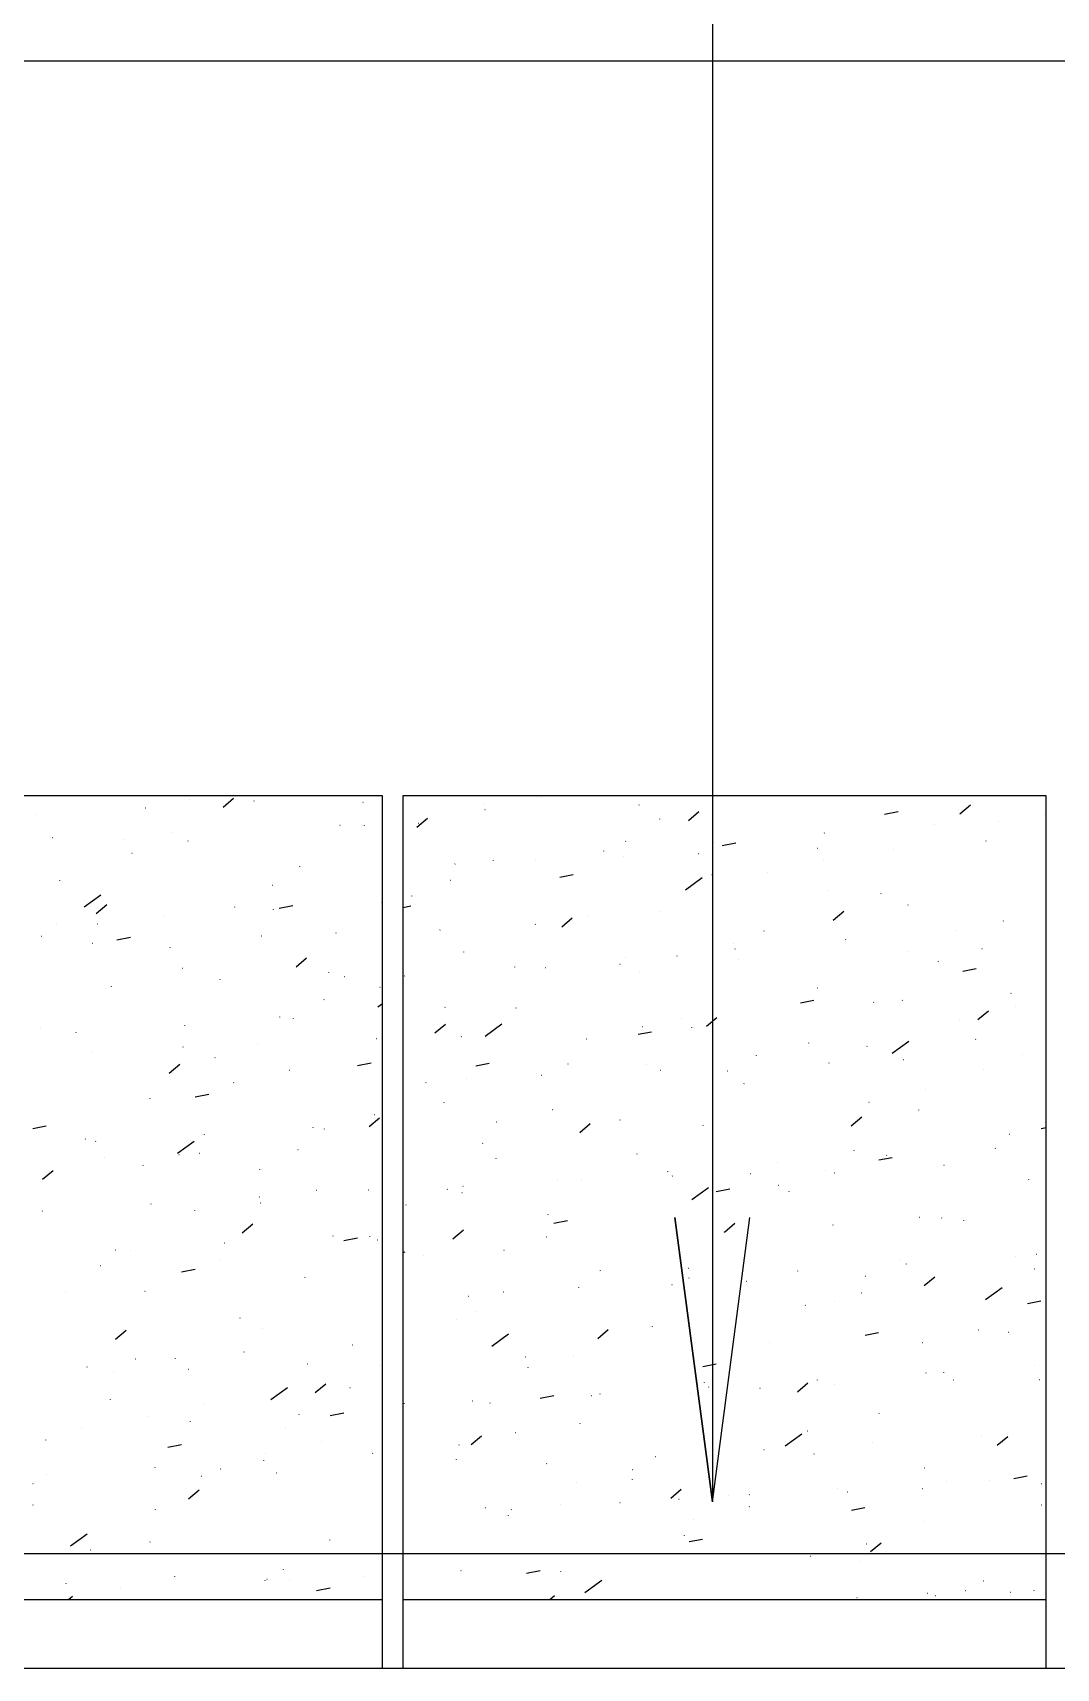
# Model space of a CAD drawing. Extents: x 0 to 119, y 0 to 84.
# Drawn here: x 72.659 to 73.55, y 73.572 to 74.997 of the extents above; entities that cross this region are included whole.
import ezdxf

# ---------------------------------------------------------------- set-up
doc = ezdxf.new("R2010")
doc.units = 0
doc.header["$MEASUREMENT"] = 0
for name, color, linetype in [('10', 252, 'CONTINUOUS'), ('32', 250, 'CONTINUOUS'), ('4', 5, 'CONTINUOUS'), ('9', 8, 'CONTINUOUS')]:
    doc.layers.add(name, color=color, linetype=linetype)

msp = doc.modelspace()

# ---------------------------------------------------------------- linework, layer by layer
at = {"layer": '10', "color": 252, "linetype": 'Continuous'}
msp.add_lwpolyline([(67.091788, 73.572318), (77.651971, 73.572318), (77.651971, 74.972319), (67.091788, 74.972319), (67.091788, 73.572318)], dxfattribs=at)
at = {"layer": '32', "color": 250, "linetype": 'Continuous'}
msp.add_lwpolyline([(73.250336, 75.815486), (73.250336, 73.717314), (73.217704, 73.965176), (73.250336, 73.717314), (73.282967, 73.965176)], dxfattribs=at)
at = {"layer": '4', "color": 5, "linetype": 'Continuous'}
msp.add_line((67.371788, 73.672318), (77.371971, 73.672318), dxfattribs=at)
at = {"layer": '9', "color": 8, "linetype": 'Continuous'}
for p, q in [((72.756504, 74.321877), (72.756626, 74.322036)), ((72.795131, 74.329372), (72.795157, 74.32957)), ((72.824251, 74.322564), (72.833444, 74.330278)), ((72.851125, 74.328001), (72.851247, 74.32816)), ((72.946008, 74.326889), (72.946203, 74.326932)), ((73.050997, 74.325593), (73.051023, 74.325791)), ((73.101096, 74.331258), (73.101291, 74.331301)), ((73.186471, 74.324246), (73.186593, 74.324405)), ((73.465702, 74.316756), (73.474895, 74.32447)), ((72.661883, 74.315754), (72.662005, 74.315912)), ((72.993085, 74.305141), (73.002277, 74.312854)), ((72.994514, 74.30846), (72.994636, 74.308619)), ((73.052281, 74.320436), (73.052477, 74.320479)), ((73.204564, 74.312052), (73.20459, 74.312251)), ((73.229394, 74.310949), (73.238586, 74.318662)), ((73.400124, 74.31655), (73.411903, 74.31884)), ((73.443512, 74.307662), (73.443634, 74.307821)), ((73.46461, 74.320643), (73.464636, 74.320841)), ((73.499241, 74.309803), (73.499436, 74.309847)), ((73.539643, 74.315754), (73.539765, 74.315912)), ((72.675541, 74.296002), (72.67574, 74.296011)), ((72.738688, 74.293976), (72.738714, 74.294174)), ((72.779042, 74.300521), (72.779242, 74.30053)), ((72.793706, 74.293124), (72.793901, 74.293168)), ((72.925902, 74.306934), (72.926102, 74.306942)), ((72.947439, 74.306274), (72.947465, 74.306472)), ((72.98077, 74.304582), (72.98077, 74.304582)), ((72.98077, 74.304582), (72.98077, 74.304582)), ((72.98077, 74.304582), (72.98077, 74.304582)), ((72.98077, 74.294807), (72.98077, 74.294807)), ((73.174715, 74.292718), (73.17491, 74.292761)), ((73.347686, 74.299968), (73.347808, 74.300126)), ((73.488363, 74.293167), (73.488562, 74.293176)), ((72.744891, 74.282302), (72.745086, 74.282346)), ((72.98077, 74.290548), (72.98077, 74.290548)), ((72.98077, 74.290548), (72.98077, 74.290548)), ((72.98077, 74.290548), (72.98077, 74.290548)), ((73.155729, 74.284182), (73.155851, 74.28434)), ((73.173063, 74.279401), (73.173263, 74.27941)), ((73.238001, 74.282236), (73.238201, 74.282245)), ((73.251555, 74.291876), (73.251677, 74.292035)), ((73.258769, 74.289074), (73.270549, 74.291363)), ((73.341502, 74.286755), (73.341702, 74.286764)), ((73.408167, 74.285248), (73.408193, 74.285446)), ((72.890996, 74.270878), (72.891022, 74.271077)), ((72.98077, 74.271005), (72.98077, 74.271005)), ((72.98077, 74.271005), (72.98077, 74.271005)), ((73.026203, 74.272989), (73.026403, 74.272998)), ((73.059598, 74.27609), (73.05972, 74.276249)), ((73.096356, 74.276795), (73.096382, 74.276993)), ((73.298124, 74.265217), (73.29832, 74.26526)), ((73.346939, 74.276039), (73.347134, 74.276082)), ((72.682245, 74.258581), (72.682271, 74.258779)), ((72.867324, 74.254585), (72.867519, 74.254628)), ((73.022412, 74.258953), (73.022608, 74.258997)), ((73.117415, 74.261597), (73.129195, 74.263887)), ((73.226905, 74.250545), (73.241434, 74.261172)), ((73.249922, 74.263254), (73.249948, 74.263453)), ((73.351724, 74.249852), (73.35175, 74.25005)), ((72.703403, 74.235648), (72.717931, 74.246275)), ((72.713941, 74.230003), (72.723133, 74.237716)), ((72.873214, 74.234541), (72.884994, 74.236831)), ((72.962811, 74.239176), (72.962933, 74.239334)), ((72.98077, 74.249721), (72.98077, 74.249721)), ((72.98077, 74.235036), (72.98784, 74.23641)), ((72.988618, 74.245106), (72.988644, 74.245305)), ((73.397003, 74.24705), (73.397125, 74.247209)), ((73.420558, 74.237499), (73.420753, 74.237543)), ((72.773569, 74.226928), (72.773691, 74.227087)), ((72.834553, 74.235483), (72.834579, 74.235681)), ((72.86819, 74.233052), (72.868312, 74.233211)), ((73.119083, 74.218387), (73.128276, 74.226101)), ((73.141714, 74.227997), (73.14174, 74.228195)), ((73.205046, 74.231264), (73.205168, 74.231423)), ((73.355392, 74.224195), (73.364585, 74.231908)), ((73.503562, 74.223185), (73.503588, 74.223383)), ((72.666207, 74.209998), (72.666402, 74.210041)), ((72.678948, 74.220804), (72.67907, 74.220963)), ((72.715022, 74.22082), (72.715217, 74.220863)), ((72.73186, 74.207065), (72.743639, 74.209355)), ((72.857584, 74.210302), (72.857784, 74.21031)), ((72.922522, 74.213137), (72.922722, 74.213146)), ((73.013089, 74.215478), (73.01321, 74.215637)), ((73.096031, 74.220414), (73.096226, 74.220457)), ((73.295281, 74.214457), (73.295307, 74.214655)), ((73.462087, 74.21468), (73.462209, 74.214839)), ((72.710724, 74.20389), (72.710924, 74.203898)), ((72.77811, 74.200087), (72.778136, 74.200286)), ((72.98077, 74.194861), (72.98077, 74.194861)), ((72.98077, 74.194861), (72.98077, 74.194861)), ((73.033976, 74.196308), (73.034003, 74.196507)), ((73.268255, 74.203735), (73.268451, 74.203778)), ((73.27013, 74.198894), (73.270252, 74.199053)), ((73.366261, 74.206986), (73.366382, 74.207144)), ((73.420045, 74.196535), (73.420244, 74.196544)), ((73.484983, 74.199371), (73.485182, 74.199379)), ((72.788641, 74.182281), (72.788836, 74.182324)), ((72.887808, 74.183415), (72.897, 74.191129)), ((72.916302, 74.178563), (72.916424, 74.178722)), ((72.98077, 74.185493), (72.98077, 74.185493)), ((72.98077, 74.185493), (72.98077, 74.185493)), ((72.98077, 74.185493), (72.98077, 74.185493)), ((73.078173, 74.183108), (73.078294, 74.183267)), ((73.104745, 74.182769), (73.104945, 74.182778)), ((73.169683, 74.185604), (73.169883, 74.185613)), ((73.174303, 74.1912), (73.174425, 74.191358)), ((73.187073, 74.179199), (73.187099, 74.179397)), ((73.219441, 74.192913), (73.219636, 74.192956)), ((73.273184, 74.190123), (73.273384, 74.190132)), ((73.447119, 74.18779), (73.447145, 74.187988)), ((73.468265, 74.179589), (73.480045, 74.181878)), ((72.721667, 74.164692), (72.721693, 74.16489)), ((72.72706, 74.166316), (72.727182, 74.166475)), ((72.821681, 74.17244), (72.821803, 74.172598)), ((72.930144, 74.174907), (72.93017, 74.175106)), ((72.960865, 74.165601), (72.96106, 74.165645)), ((72.98077, 74.177356), (72.98077, 74.177356)), ((72.98077, 74.177356), (72.98077, 74.177356)), ((72.98077, 74.177356), (72.98077, 74.177356)), ((72.98077, 74.173359), (72.98077, 74.173359)), ((72.98077, 74.173359), (72.98077, 74.173359)), ((72.982346, 74.175414), (72.982468, 74.175573)), ((73.341874, 74.165195), (73.342069, 74.165238)), ((72.91205, 74.154779), (72.912245, 74.154823)), ((72.958974, 74.148566), (72.96301, 74.151518)), ((73.326911, 74.152112), (73.338691, 74.154402)), ((73.390676, 74.152394), (73.390702, 74.152592)), ((73.415578, 74.154068), (73.415699, 74.154227)), ((73.510199, 74.160192), (73.510321, 74.160351)), ((72.873701, 74.139512), (72.873727, 74.13971)), ((72.88556, 74.138499), (72.885681, 74.138658)), ((72.98077, 74.140001), (72.98077, 74.140001)), ((72.98077, 74.140001), (72.98077, 74.140001)), ((73.017347, 74.14811), (73.017543, 74.148153)), ((73.079335, 74.14751), (73.079361, 74.147709)), ((73.22362, 74.138282), (73.223742, 74.138441)), ((73.245082, 74.131634), (73.254274, 74.139347)), ((73.465284, 74.137694), (73.465479, 74.137737)), ((73.48139, 74.137441), (73.490583, 74.145155)), ((73.514098, 74.148516), (73.514294, 74.148559)), ((72.665224, 74.129296), (72.66525, 74.129494)), ((72.696317, 74.126252), (72.696439, 74.12641)), ((72.790938, 74.132375), (72.79106, 74.132534)), ((73.008773, 74.125826), (73.017965, 74.133539)), ((73.031663, 74.122496), (73.031785, 74.122655)), ((73.052567, 74.123022), (73.067095, 74.133649)), ((73.185557, 74.124636), (73.197336, 74.126925)), ((73.189572, 74.131431), (73.189767, 74.131474)), ((73.232432, 74.130401), (73.232458, 74.130599)), ((72.709957, 74.109976), (72.710152, 74.11002)), ((72.789266, 74.11367), (72.789466, 74.113678)), ((72.854204, 74.116505), (72.854404, 74.116514)), ((72.957706, 74.121024), (72.957906, 74.121033)), ((73.140757, 74.120609), (73.140952, 74.120652)), ((73.334233, 74.116998), (73.334259, 74.117197)), ((73.384835, 74.114004), (73.384957, 74.114163)), ((73.406824, 74.108126), (73.421352, 74.118752)), ((73.479456, 74.120128), (73.479578, 74.120286)), ((72.777497, 74.090854), (72.78669, 74.098567)), ((72.817258, 74.104116), (72.817284, 74.104315)), ((72.882181, 74.093297), (72.882377, 74.093341)), ((72.941356, 74.09758), (72.953135, 74.09987)), ((72.98077, 74.102328), (72.98077, 74.102328)), ((73.044203, 74.097159), (73.055982, 74.099449)), ((73.124694, 74.098712), (73.12472, 74.098911)), ((73.192878, 74.098218), (73.193, 74.098377)), ((73.204866, 74.093491), (73.205066, 74.0935)), ((73.288704, 74.105913), (73.288826, 74.106071)), ((73.351727, 74.099903), (73.351926, 74.099912)), ((73.416665, 74.102739), (73.416864, 74.102747)), ((73.486541, 74.093901), (73.486567, 74.094099)), ((73.520166, 74.107258), (73.520366, 74.107266)), ((72.833367, 74.082475), (72.833562, 74.082519)), ((72.98077, 74.08514), (72.98077, 74.08514)), ((72.98077, 74.08514), (72.98077, 74.08514)), ((72.98077, 74.08514), (72.98077, 74.08514)), ((72.98077, 74.084829), (72.98077, 74.084829)), ((72.98077, 74.083707), (72.98077, 74.083707)), ((72.98077, 74.083707), (72.98077, 74.083707)), ((72.98077, 74.083707), (72.98077, 74.083707)), ((73.000921, 74.082432), (73.001043, 74.082591)), ((73.036427, 74.086137), (73.036627, 74.086146)), ((73.096747, 74.090127), (73.096869, 74.090285)), ((73.101365, 74.088972), (73.101565, 74.088981)), ((73.26319, 74.092891), (73.263386, 74.092934)), ((73.27779, 74.081603), (73.277816, 74.081801)), ((72.760815, 74.068721), (72.760841, 74.068919)), ((72.800002, 74.070103), (72.811781, 74.072393)), ((72.98077, 74.070505), (72.98077, 74.070505)), ((73.016682, 74.064942), (73.016708, 74.06514)), ((73.3866, 74.06539), (73.386795, 74.065433)), ((73.435415, 74.076212), (73.43561, 74.076255)), ((72.951364, 74.044266), (72.960556, 74.05198)), ((72.9558, 74.054758), (72.955995, 74.054801)), ((72.98077, 74.05617), (72.98077, 74.05617)), ((72.98077, 74.05617), (72.98077, 74.05617)), ((73.110888, 74.059126), (73.111083, 74.05917)), ((73.37108, 74.04488), (73.380273, 74.052593)), ((73.430098, 74.058505), (73.430125, 74.058703)), ((72.658647, 74.042627), (72.670427, 74.044917)), ((72.808003, 74.037426), (72.808125, 74.037585)), ((72.902624, 74.04355), (72.902746, 74.043708)), ((72.912654, 74.042054), (72.91268, 74.042252)), ((73.062073, 74.048304), (73.062269, 74.048348)), ((73.134771, 74.039072), (73.143964, 74.046786)), ((73.170052, 74.049914), (73.170078, 74.050113)), ((73.242195, 74.0453), (73.242317, 74.045459)), ((73.509033, 74.037672), (73.509229, 74.037716)), ((73.536407, 74.042627), (73.54077, 74.043475)), ((72.704372, 74.033325), (72.704399, 74.033524)), ((72.713382, 74.031302), (72.713504, 74.031461)), ((72.784635, 74.021043), (72.799163, 74.03167)), ((72.889388, 74.024392), (72.889588, 74.024401)), ((72.98077, 74.03028), (72.98077, 74.03028)), ((72.98077, 74.03028), (72.98077, 74.03028)), ((72.98077, 74.03028), (72.98077, 74.03028)), ((73.050238, 74.029514), (73.05036, 74.029673)), ((73.373656, 74.02311), (73.373682, 74.023308)), ((73.496521, 74.025178), (73.496643, 74.025337)), ((72.720948, 74.017038), (72.721148, 74.017046)), ((72.754683, 74.010171), (72.754878, 74.010214)), ((72.785886, 74.019873), (72.786086, 74.019882)), ((72.803498, 74.020993), (72.803693, 74.021036)), ((73.06204, 74.016144), (73.062066, 74.016342)), ((73.184507, 74.020587), (73.184702, 74.02063)), ((73.307279, 74.012931), (73.307401, 74.013089)), ((73.395053, 74.01515), (73.406832, 74.01744)), ((73.4019, 74.019054), (73.402022, 74.019213)), ((73.451848, 74.010626), (73.452048, 74.010634)), ((72.667187, 73.998292), (72.676379, 74.006006)), ((72.856211, 74.006658), (72.856237, 74.006857)), ((73.115322, 73.997145), (73.115444, 73.997303)), ((73.136548, 73.996859), (73.136748, 73.996868)), ((73.211453, 74.005236), (73.211574, 74.005395)), ((73.215411, 74.001116), (73.215437, 74.001315)), ((73.283409, 74.003271), (73.283608, 74.00328)), ((73.348347, 74.006107), (73.348547, 74.006115)), ((73.356731, 74.003908), (73.356926, 74.003951)), ((73.52569, 73.99793), (73.525716, 73.998128)), ((72.856115, 73.982938), (72.856237, 73.983096)), ((72.905366, 73.988716), (72.905562, 73.98876)), ((72.950736, 73.989061), (72.950858, 73.98922)), ((72.98077, 73.990058), (72.98077, 73.990058)), ((73.019495, 73.98945), (73.019617, 73.989609)), ((73.032205, 73.986822), (73.0324, 73.986866)), ((73.033047, 73.99234), (73.033247, 73.992349)), ((73.232485, 73.980603), (73.247014, 73.99123)), ((73.253699, 73.987674), (73.265478, 73.989964)), ((73.307916, 73.993086), (73.308112, 73.993129)), ((73.317213, 73.987714), (73.317239, 73.987912)), ((72.666873, 73.97069), (72.666995, 73.970849)), ((72.761494, 73.976814), (72.761616, 73.976972)), ((72.799768, 73.971263), (72.799794, 73.971461)), ((72.856552, 73.977894), (72.856747, 73.977938)), ((72.98077, 73.975419), (72.98077, 73.975419)), ((72.98077, 73.975419), (72.98077, 73.975419)), ((72.98077, 73.975419), (72.98077, 73.975419)), ((72.98339, 73.976), (72.983585, 73.976044)), ((73.107399, 73.967346), (73.107425, 73.967544)), ((73.43035, 73.965368), (73.430545, 73.965411)), ((72.841053, 73.951705), (72.850246, 73.959419)), ((73.024461, 73.946511), (73.033653, 73.954224)), ((73.112344, 73.960197), (73.124124, 73.962487)), ((73.26077, 73.952318), (73.269962, 73.960032)), ((73.26077, 73.952318), (73.260796, 73.952517)), ((73.26077, 73.952318), (73.260891, 73.952477)), ((73.355391, 73.958442), (73.355512, 73.958601)), ((73.450012, 73.964566), (73.450134, 73.964725)), ((73.469247, 73.962534), (73.469273, 73.962732)), ((72.730751, 73.936749), (72.730873, 73.936908)), ((72.825373, 73.942873), (72.825494, 73.943032)), ((72.919994, 73.948997), (72.920115, 73.949156)), ((72.929483, 73.945065), (72.941262, 73.947355)), ((72.952076, 73.948165), (72.952102, 73.948363)), ((72.95842, 73.945618), (72.958615, 73.945661)), ((72.98077, 73.938982), (72.98077, 73.938982)), ((72.98077, 73.938982), (72.98077, 73.938982)), ((73.068812, 73.936533), (73.068934, 73.936691)), ((73.105823, 73.948283), (73.106018, 73.948326)), ((72.717568, 73.923241), (72.717768, 73.92325)), ((72.743325, 73.935867), (72.743351, 73.936065)), ((72.82107, 73.92776), (72.82127, 73.927769)), ((72.98077, 73.934622), (72.982769, 73.935011)), ((72.999191, 73.932088), (72.999217, 73.932287)), ((73.278047, 73.931604), (73.278243, 73.931647)), ((73.412804, 73.927139), (73.41283, 73.927337)), ((73.419269, 73.924502), (73.419391, 73.92466)), ((73.51389, 73.930626), (73.514012, 73.930784)), ((73.532218, 73.933091), (73.532414, 73.933135)), ((72.788128, 73.917588), (72.799908, 73.919878)), ((72.895633, 73.912769), (72.895659, 73.912968)), ((72.98077, 73.920559), (72.98077, 73.920559)), ((72.98077, 73.920559), (72.98077, 73.920559)), ((72.98077, 73.909849), (72.98077, 73.909849)), ((73.152758, 73.918548), (73.152784, 73.918746)), ((73.229233, 73.920782), (73.229428, 73.920825)), ((73.230027, 73.912254), (73.230149, 73.912413)), ((73.280029, 73.909475), (73.280229, 73.909483)), ((73.324648, 73.918378), (73.32477, 73.918537)), ((73.38353, 73.913994), (73.38373, 73.914002)), ((73.434636, 73.905731), (73.443829, 73.913445)), ((73.53039, 73.920406), (73.53059, 73.920414)), ((72.686882, 73.900472), (72.686908, 73.90067)), ((72.756327, 73.900815), (72.756522, 73.900858)), ((72.98077, 73.896409), (72.98077, 73.896409)), ((72.98077, 73.896409), (72.98077, 73.896409)), ((73.03807, 73.896468), (73.038192, 73.896627)), ((73.06823, 73.900227), (73.06843, 73.900236)), ((73.133896, 73.904163), (73.134018, 73.904321)), ((73.215091, 73.906639), (73.21529, 73.906648)), ((73.379916, 73.899327), (73.380111, 73.89937)), ((73.488057, 73.893521), (73.502585, 73.904147)), ((73.04455, 73.88329), (73.044576, 73.883489)), ((73.331101, 73.888505), (73.331297, 73.888548)), ((73.356361, 73.891743), (73.356387, 73.891941)), ((73.524534, 73.890112), (73.536314, 73.892402)), ((72.730743, 73.859144), (72.739935, 73.866857)), ((72.83919, 73.877374), (72.839216, 73.877572)), ((72.858196, 73.868538), (72.858391, 73.868581)), ((72.98077, 73.865699), (72.98077, 73.865699)), ((72.98077, 73.865699), (72.98077, 73.865699)), ((73.027139, 73.875979), (73.027335, 73.876022)), ((73.150459, 73.859757), (73.159652, 73.867471)), ((73.198116, 73.86975), (73.198142, 73.869948)), ((73.481785, 73.86705), (73.48198, 73.867093)), ((73.508199, 73.865076), (73.508225, 73.865274)), ((72.937058, 73.854048), (72.93718, 73.854206)), ((73.058147, 73.85308), (73.072675, 73.863707)), ((73.299918, 73.856348), (73.299944, 73.856546)), ((73.38318, 73.862635), (73.394959, 73.864925)), ((73.43297, 73.856228), (73.433165, 73.856271)), ((72.747816, 73.8418), (72.747938, 73.841959)), ((72.782747, 73.841978), (72.782773, 73.842177)), ((72.842437, 73.847924), (72.842559, 73.848082)), ((72.89755, 73.83745), (72.89775, 73.837459)), ((73.087387, 73.843551), (73.087509, 73.843709)), ((73.129008, 73.843702), (73.129203, 73.843745)), ((73.241825, 73.835159), (73.253605, 73.837449)), ((72.705893, 73.834773), (72.706089, 73.834817)), ((72.72911, 73.830096), (72.72931, 73.830104)), ((72.794048, 73.832931), (72.794248, 73.83294)), ((72.960064, 73.836261), (72.96026, 73.836305)), ((73.089909, 73.834492), (73.089935, 73.834691)), ((73.341713, 73.823429), (73.341835, 73.823587)), ((73.436334, 73.829552), (73.436456, 73.829711)), ((73.451756, 73.829681), (73.451782, 73.829879)), ((73.46001, 73.823684), (73.46021, 73.823692)), ((73.530955, 73.835676), (73.531077, 73.835835)), ((73.534839, 73.823952), (73.535034, 73.823995)), ((72.865868, 73.806438), (72.880396, 73.817065)), ((72.90461, 73.812556), (72.913802, 73.82027)), ((72.934781, 73.816798), (72.934807, 73.816997)), ((72.98077, 73.821793), (72.98077, 73.821793)), ((72.98077, 73.821793), (72.98077, 73.821793)), ((72.98077, 73.810838), (72.98077, 73.810838)), ((72.98077, 73.810838), (72.98077, 73.810838)), ((73.100471, 73.807682), (73.112251, 73.809972)), ((73.144711, 73.809917), (73.14491, 73.809926)), ((73.152471, 73.811181), (73.152593, 73.81134)), ((73.230877, 73.811425), (73.231072, 73.811468)), ((73.243475, 73.820952), (73.243501, 73.82115)), ((73.247092, 73.817305), (73.247214, 73.817463)), ((73.291571, 73.816329), (73.29177, 73.816338)), ((73.324326, 73.81317), (73.333518, 73.820883)), ((73.356509, 73.819165), (73.356709, 73.819173)), ((72.726304, 73.806583), (72.72633, 73.806781)), ((72.807762, 73.802497), (72.807957, 73.80254)), ((72.91761, 73.79255), (72.929389, 73.79484)), ((72.98077, 73.80276), (72.98077, 73.80276)), ((72.98077, 73.796481), (72.98077, 73.796481)), ((72.982171, 73.802804), (72.982197, 73.803002)), ((73.041209, 73.805398), (73.041409, 73.805407)), ((73.056645, 73.803486), (73.056766, 73.803645)), ((73.395313, 73.794285), (73.395339, 73.794483)), ((72.701307, 73.781188), (72.701429, 73.781346)), ((72.758947, 73.791675), (72.759143, 73.791718)), ((72.795928, 73.787312), (72.79605, 73.78747)), ((72.878338, 73.781403), (72.878364, 73.781601)), ((72.890549, 73.793435), (72.890671, 73.793594)), ((72.98077, 73.792162), (72.98077, 73.792162)), ((72.98077, 73.792162), (72.98077, 73.792162)), ((72.98077, 73.792162), (72.98077, 73.792162)), ((72.98077, 73.784415), (72.98077, 73.784415)), ((73.135267, 73.785694), (73.135293, 73.785893)), ((72.669861, 73.771187), (72.669887, 73.771386)), ((72.776255, 73.765073), (72.788035, 73.767363)), ((72.909631, 73.77022), (72.909826, 73.770263)), ((73.02976, 73.766839), (73.029955, 73.766882)), ((73.040149, 73.767196), (73.049341, 73.774909)), ((73.078575, 73.777661), (73.07877, 73.777704)), ((73.313718, 73.765998), (73.328246, 73.776625)), ((73.332745, 73.779148), (73.332941, 73.779192)), ((73.389825, 73.76894), (73.389947, 73.769099)), ((73.484446, 73.775064), (73.484568, 73.775223)), ((73.498193, 73.766582), (73.507385, 73.774296)), ((72.859807, 73.753371), (72.859928, 73.75353)), ((72.860816, 73.759398), (72.861011, 73.759441)), ((72.954428, 73.759495), (72.954549, 73.759654)), ((72.98077, 73.755978), (72.98077, 73.755978)), ((72.98077, 73.755978), (72.98077, 73.755978)), ((72.98077, 73.755978), (72.98077, 73.755978)), ((73.027529, 73.754006), (73.027555, 73.754204)), ((73.200583, 73.756693), (73.200704, 73.756851)), ((73.295204, 73.762816), (73.295326, 73.762975)), ((73.33887, 73.75889), (73.338896, 73.759088)), ((72.670565, 73.741123), (72.670686, 73.741282)), ((72.765186, 73.747247), (72.765307, 73.747406)), ((72.80559, 73.739786), (72.80579, 73.739795)), ((72.821895, 73.746007), (72.821921, 73.746206)), ((72.870528, 73.742621), (72.870728, 73.74263)), ((73.105962, 73.750569), (73.106083, 73.750727)), ((73.180443, 73.745384), (73.180638, 73.745427)), ((73.180626, 73.736896), (73.180652, 73.737095)), ((73.434614, 73.746872), (73.434809, 73.746915)), ((73.512661, 73.737597), (73.52444, 73.739887)), ((72.65873, 73.733374), (72.65893, 73.733382)), ((72.794299, 73.719995), (72.803492, 73.727708)), ((72.962685, 73.727121), (72.96288, 73.727165)), ((73.131628, 73.734562), (73.131824, 73.734605)), ((73.214016, 73.720608), (73.223208, 73.728322)), ((73.264461, 73.722752), (73.264583, 73.722911)), ((73.282427, 73.723494), (73.282453, 73.723692)), ((73.359082, 73.728876), (73.359204, 73.729034)), ((73.368051, 73.72602), (73.36825, 73.726028)), ((73.432989, 73.728855), (73.433189, 73.728863)), ((73.453703, 73.735), (73.453825, 73.735158)), ((73.491178, 73.735792), (73.491205, 73.73599)), ((73.53649, 73.733374), (73.53669, 73.733382)), ((72.658723, 73.714595), (72.658918, 73.714638)), ((72.765452, 73.710612), (72.765479, 73.71081)), ((72.98077, 73.717371), (72.98077, 73.717371)), ((72.98077, 73.70911), (72.98077, 73.70911)), ((72.98077, 73.70911), (72.98077, 73.70911)), ((72.98077, 73.70911), (72.98077, 73.70911)), ((73.052751, 73.712253), (73.052951, 73.712262)), ((73.075219, 73.710504), (73.075341, 73.710663)), ((73.117689, 73.715088), (73.117889, 73.715097)), ((73.16984, 73.716628), (73.169962, 73.716787)), ((73.221191, 73.719607), (73.22139, 73.719616)), ((73.282312, 73.713107), (73.282507, 73.713151)), ((73.371307, 73.71012), (73.383086, 73.71241)), ((73.536483, 73.714595), (73.536678, 73.714638)), ((72.98077, 73.704604), (72.98077, 73.704604)), ((72.98077, 73.704604), (72.98077, 73.704604)), ((72.98077, 73.701117), (72.98077, 73.701117)), ((72.98077, 73.701117), (72.98077, 73.701117)), ((72.98077, 73.701117), (72.98077, 73.701117)), ((73.072888, 73.705208), (73.072914, 73.705406)), ((73.233497, 73.702285), (73.233692, 73.702329)), ((73.434735, 73.700396), (73.434762, 73.700594)), ((72.691529, 73.678916), (72.706058, 73.689542)), ((72.760591, 73.682318), (72.760787, 73.682362)), ((72.917291, 73.683945), (72.917317, 73.684143)), ((73.225984, 73.688098), (73.226011, 73.688297)), ((73.229952, 73.682644), (73.241732, 73.684934)), ((73.38418, 73.680831), (73.384376, 73.680874)), ((73.387882, 73.674021), (73.397075, 73.681734)), ((72.70901, 73.675216), (72.709036, 73.675415)), ((73.335366, 73.670009), (73.335561, 73.670052)), ((72.78225, 73.652298), (72.782372, 73.652457)), ((72.876871, 73.658422), (72.876993, 73.65858)), ((72.947008, 73.652311), (72.947208, 73.65232)), ((73.031404, 73.657482), (73.031599, 73.657526)), ((73.088598, 73.655167), (73.100378, 73.657457)), ((73.118247, 73.65641), (73.118273, 73.656608)), ((73.378293, 73.665001), (73.378319, 73.665199)), ((72.687629, 73.646174), (72.687751, 73.646333)), ((72.73521, 73.643064), (72.73541, 73.643073)), ((72.860848, 73.648549), (72.860874, 73.648748)), ((72.86246, 73.650042), (72.862655, 73.650085)), ((72.88207, 73.649476), (72.88227, 73.649485)), ((72.905736, 73.640035), (72.917516, 73.642325)), ((72.98077, 73.646257), (72.98077, 73.646257)), ((72.98077, 73.646257), (72.98077, 73.646257)), ((73.139379, 73.638475), (73.153908, 73.649102)), ((73.437234, 73.637732), (73.43743, 73.637775)), ((73.470768, 73.64005), (73.47089, 73.640209)), ((73.486049, 73.648554), (73.486244, 73.648597)), ((73.509469, 73.638545), (73.509669, 73.638554)), ((73.530327, 73.639821), (73.530353, 73.640019)), ((71.80301, 73.632318), (72.96301, 73.632318)), ((72.676998, 73.632318), (72.676998, 73.632318)), ((72.689811, 73.632318), (72.693181, 73.635147)), ((72.703362, 73.632318), (72.703362, 73.632318)), ((72.703362, 73.632318), (72.703362, 73.632318)), ((72.755145, 73.632318), (72.755145, 73.632318)), ((72.755145, 73.632318), (72.755145, 73.632318)), ((72.76692, 73.632318), (72.76692, 73.632318)), ((72.782515, 73.632318), (72.782515, 73.632318)), ((72.782515, 73.632318), (72.782515, 73.632318)), ((72.806928, 73.632318), (72.806928, 73.632318)), ((72.806928, 73.632318), (72.806928, 73.632318)), ((72.856842, 73.632318), (72.856842, 73.632318)), ((72.858711, 73.632318), (72.858711, 73.632318)), ((72.866039, 73.632318), (72.866039, 73.632318)), ((72.910494, 73.632318), (72.910494, 73.632318)), ((72.919198, 73.632318), (72.919198, 73.632318)), ((72.946764, 73.632318), (72.946764, 73.632318)), ((72.962277, 73.632318), (72.962277, 73.632318)), ((72.98077, 73.634208), (72.98077, 73.634208)), ((72.98077, 73.632318), (73.54077, 73.632318)), ((73.011509, 73.632318), (73.011509, 73.632318)), ((73.011509, 73.632318), (73.011509, 73.632318)), ((73.011509, 73.632318), (73.011509, 73.632318)), ((73.015225, 73.632318), (73.015225, 73.632318)), ((73.015225, 73.632318), (73.015225, 73.632318)), ((73.063292, 73.632318), (73.063292, 73.632318)), ((73.063292, 73.632318), (73.063292, 73.632318)), ((73.063292, 73.632318), (73.063292, 73.632318)), ((73.105147, 73.632318), (73.105147, 73.632318)), ((73.105147, 73.632318), (73.105147, 73.632318)), ((73.108796, 73.632318), (73.112898, 73.63576)), ((73.115075, 73.632318), (73.115075, 73.632318)), ((73.115075, 73.632318), (73.115075, 73.632318)), ((73.115075, 73.632318), (73.115075, 73.632318)), ((73.130963, 73.632318), (73.130963, 73.632318)), ((73.165357, 73.632318), (73.165357, 73.632318)), ((73.165357, 73.632318), (73.165357, 73.632318)), ((73.165357, 73.632318), (73.165357, 73.632318)), ((73.166858, 73.632318), (73.166858, 73.632318)), ((73.195069, 73.632318), (73.195069, 73.632318)), ((73.195069, 73.632318), (73.195069, 73.632318)), ((73.218641, 73.632318), (73.218641, 73.632318)), ((73.270424, 73.632318), (73.270424, 73.632318)), ((73.284991, 73.632318), (73.284991, 73.632318)), ((73.284991, 73.632318), (73.284991, 73.632318)), ((73.322207, 73.632318), (73.322207, 73.632318)), ((73.338183, 73.632318), (73.338183, 73.632318)), ((73.366862, 73.632318), (73.366862, 73.632318)), ((73.366862, 73.632318), (73.366862, 73.632318)), ((73.366862, 73.632318), (73.366862, 73.632318)), ((73.37399, 73.632318), (73.37399, 73.632318)), ((73.37399, 73.632318), (73.37399, 73.632318)), ((73.37399, 73.632318), (73.37399, 73.632318)), ((73.374913, 73.632318), (73.374913, 73.632318)), ((73.376147, 73.633926), (73.376269, 73.634085)), ((73.412816, 73.632318), (73.412816, 73.632318)), ((73.412816, 73.632318), (73.412816, 73.632318)), ((73.412816, 73.632318), (73.412816, 73.632318)), ((73.425773, 73.632318), (73.425773, 73.632318)), ((73.425773, 73.632318), (73.425773, 73.632318)), ((73.425773, 73.632318), (73.425773, 73.632318)), ((73.444531, 73.63571), (73.444731, 73.635718)), ((73.464836, 73.632318), (73.464836, 73.632318)), ((73.477556, 73.632318), (73.477556, 73.632318)), ((73.477556, 73.632318), (73.477556, 73.632318)), ((73.477556, 73.632318), (73.477556, 73.632318)), ((73.505586, 73.632318), (73.505586, 73.632318)), ((73.529339, 73.632318), (73.529339, 73.632318)), ((73.529339, 73.632318), (73.529339, 73.632318))]:
    msp.add_line(p, q, dxfattribs=at)
for points in [[(71.80301, 73.572318), (72.96301, 73.572318), (72.96301, 74.332318), (71.80301, 74.332318), (71.80301, 73.572318)], [(72.98077, 73.572318), (73.54077, 73.572318), (73.54077, 74.332318), (72.98077, 74.332318), (72.98077, 73.572318)]]:
    msp.add_lwpolyline(points, dxfattribs=at)

doc.saveas('drawing.dxf')
